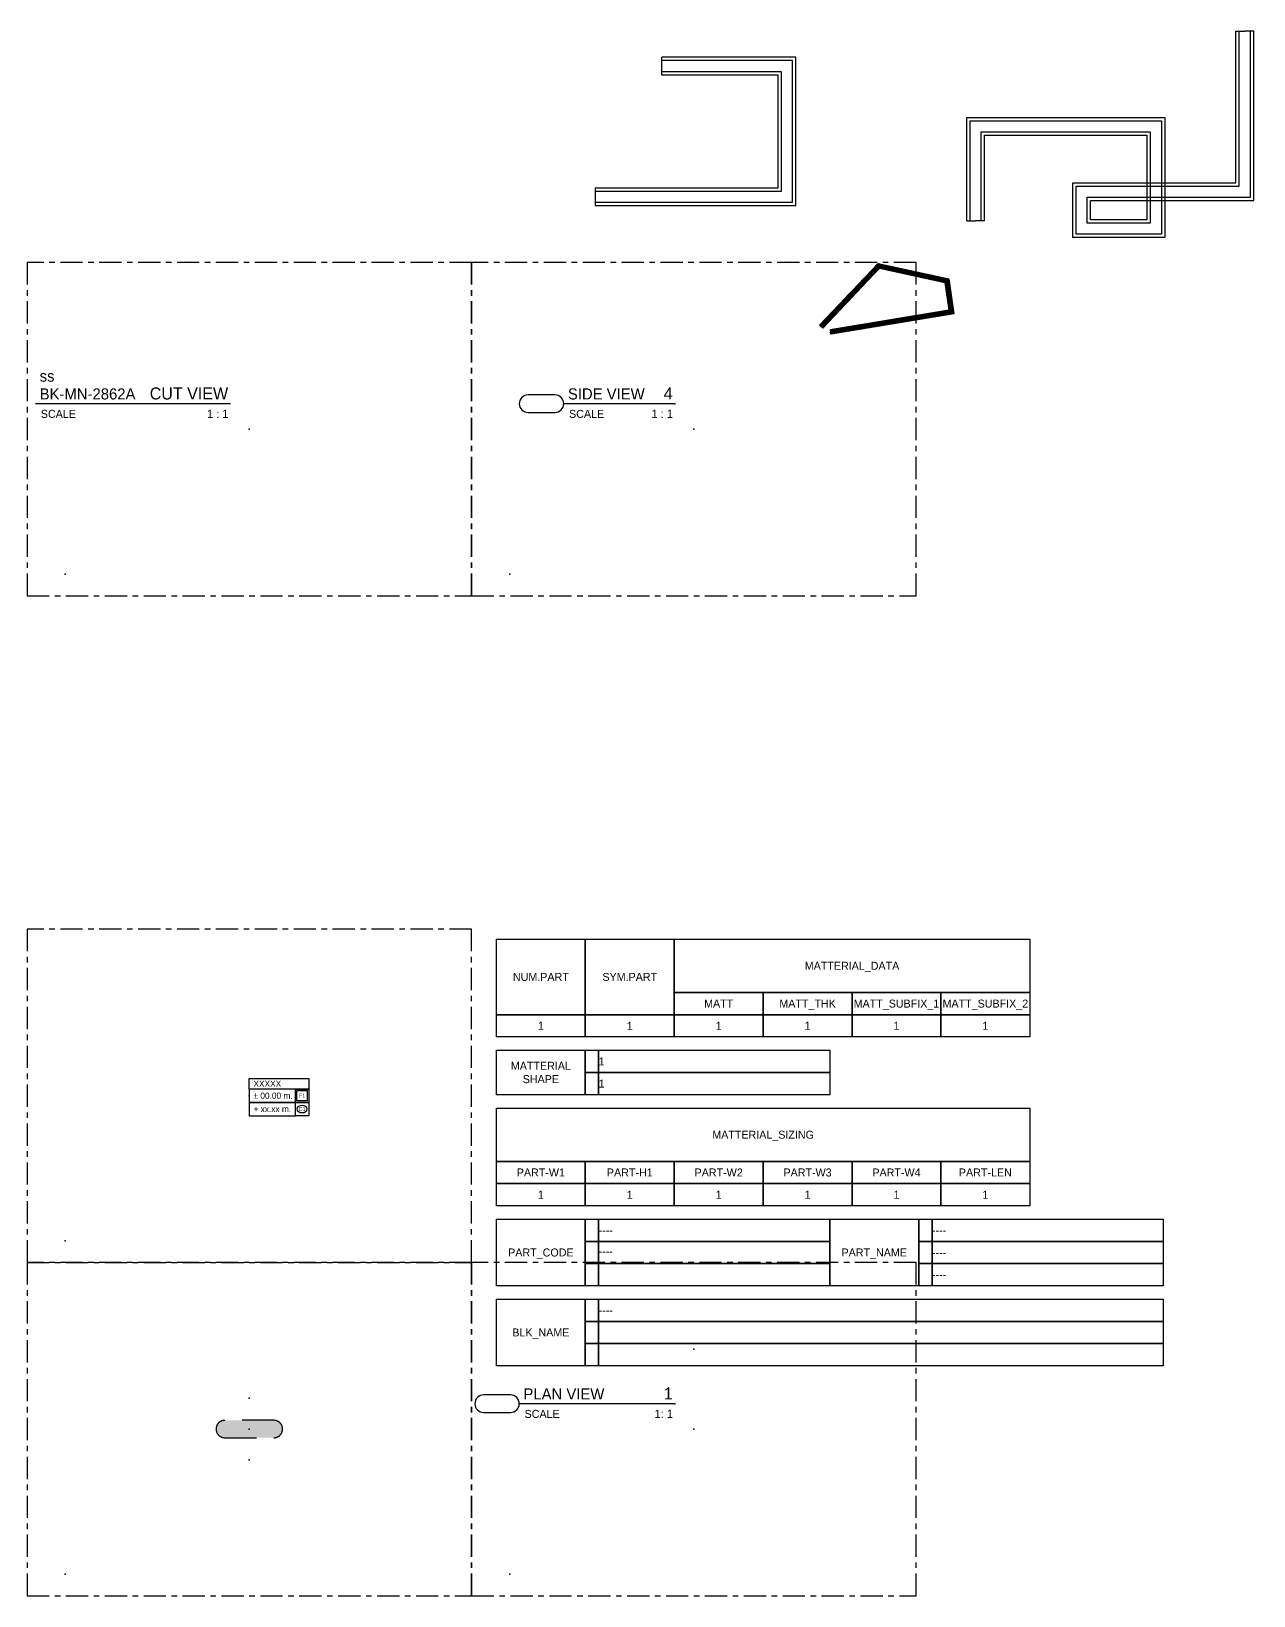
# Model space of a CAD drawing. Header units: millimetres. Extents: x -7838 to 162527, y -32093 to 60038.
# Drawn here: x 6331.3 to 6606.3, y 8519.2 to 8871.2 of the extents above; entities that cross this region are included whole.
import ezdxf
from ezdxf.enums import TextEntityAlignment as Align

# ---------------------------------------------------------------- set-up
doc = ezdxf.new("R2010")
doc.units = ezdxf.units.MM
for name, pattern in [('005_GG_TA_LINE', [13.75, 5, -1.25, 1.25, -1.25, 5]), ('BORDER2', [22.225, 6.35, -3.175, 6.35, -3.175, 0, -3.175]), ('CENTER', [2, 1.25, -0.25, 0.25, -0.25]), ('TA_GL_000.00010', [0.000275, 0.0001, -2.5e-05, 2.5e-05, -2.5e-05, 0.0001]), ('TA_HL_002.00', [13, 7.1, -5.9])]:
    doc.linetypes.add(name, pattern=pattern)
for name, color, linetype in [('000 - GRID', 8, 'CENTER'), ('000 - H A T C H', 8, 'Continuous'), ('000 - SYMBOL CON', 1, 'Continuous'), ('000 - T E X T', 4, 'Continuous'), ('002 - STRUCTURAL STEEL', 4, 'Continuous'), ('A04_TUBE SERIES', 7, 'Continuous')]:
    doc.layers.add(name, color=color, linetype=linetype)
doc.styles.add('Cetury Gothic', font='GOTHIC.TTF')
doc.styles.add('MtXpl_BrowalliaUPC', font='')
doc.styles.get("Standard").update_dxf_attribs({"font": 'arial.ttf'})
doc.styles.add('TA', font='', dxfattribs={"height": 4.5})
doc.styles.get('MtXpl_BrowalliaUPC').set_extended_font_data('BrowalliaUPC', bold=True)
doc.styles.get('TA').set_extended_font_data('Cordia New')

# ---------------------------------------------------------------- blocks, each defined once
blk = doc.blocks.new('*U93')
at = {"color": 0, "linetype": '005_GG_TA_LINE'}
blk.add_lwpolyline([(0, 0), (100, 0), (100, 75), (0, 75)], close=True, dxfattribs=at)
for p in [(50, 37.5), (8.58, 4.88)]:
    blk.add_point(p, dxfattribs=at)
blk.add_attdef('NAMEBLK', (8.58, 4.88), '', height=10, dxfattribs=at)
blk = doc.blocks.new('*U39')
for q in [(0, 1.5), (4.8, 1.5)]:
    blk.add_line((12.76, 1.5), q)
at = {"layer": '000 - SYMBOL CON', "color": 0}
blk.add_line((13.36, -1.5), (4.8, -1.5), dxfattribs=at)
for points in [[(13.36, 1.5), (0, 1.5), (0, 3.9), (13.36, 3.9)], [(10.36, 1.5), (0, 1.5), (0, -1.5), (10.36, -1.5)], [(13.36, -1.5), (10.36, -1.5), (10.36, 1.5), (13.36, 1.5)], [(10.36, -1.5), (0, -1.5), (0, -4.5), (10.36, -4.5)], [(13.36, -4.5), (10.36, -4.5), (10.36, -1.5), (13.36, -1.5)]]:
    blk.add_lwpolyline(points, close=True, dxfattribs=at)
at = {"layer": '000 - SYMBOL CON'}
blk.add_lwpolyline([(13, 1.14), (13, -1.14), (10.72, -1.14), (10.72, 1.14)], close=True, dxfattribs=at)
at = {"layer": '000 - SYMBOL CON', "extrusion": (0, 0, -1)}
blk.add_ellipse((11.86, -3), major_axis=(-1.15, 0), ratio=0.703808, start_param=-1.570796, end_param=4.712389, dxfattribs=at)
at = {"layer": '000 - T E X T', "style": 'TA'}
for tag, p in [('NAME_LOCATION', (0.93, 2.7)), ('LEVEL_FL', (0.93, 0)), ('LEVEL_CL', (0.93, -3))]:
    blk.add_attdef(tag, text='', height=1.4, dxfattribs=at).set_placement(p, align=Align.MIDDLE_LEFT)
for tag, p in [('FLOOR_SYM', (11.86, 0)), ('CEILING_SYM', (11.86, -3))]:
    blk.add_attdef(tag, text='', height=0.9, dxfattribs=at).set_placement(p, align=Align.MIDDLE_CENTER)
blk = doc.blocks.new('*U53')
at = {"color": 4}
blk.add_line((-4.26, 5.7), (-48.1, 5.7), dxfattribs=at)
blk.add_point((0, 0))
at = {"color": 4, "linetype": 'BORDER2', "style": 'Cetury Gothic'}
blk.add_text('SCALE', height=1.8, dxfattribs=at).set_placement((-46.91, 2.51))
at = {"color": 0, "style": 'TA'}
for tag, p in [('HEADING2', (-47.17, 10.65)), ('HEADING', (-47.17, 6.65))]:
    blk.add_attdef(tag, p, '', height=2.5, dxfattribs=at)
for tag, height, p in [('LO', 2.7, (-4.76, 6.65)), ('SC', 1.85, (-4.7, 2.51))]:
    blk.add_attdef(tag, text='', height=height, dxfattribs=at).set_placement(p, align=Align.RIGHT)
blk = doc.blocks.new('*U84')
at = {"layer": '000 - H A T C H', "linetype": '005_GG_TA_LINE'}
h = blk.add_hatch(color=250, dxfattribs=at)
h.dxf.hatch_style = 1
edge = h.paths.add_edge_path()
edge.add_arc((-5.52, 0), 1.96, 90, 180)
edge.add_arc((-5.52, 0), 1.96, 180, 270)
edge.add_line((-5.52, -1.96), (5.52, -1.96))
edge.add_arc((5.52, 0), 1.96, 270, 360)
edge.add_arc((5.52, 0), 1.96, 360, 450)
edge.add_line((5.52, 1.96), (-5.52, 1.96))
for p in [(0, 6.96), (0, -6.96)]:
    blk.add_point(p)
at = {"layer": '000 - SYMBOL CON', "color": 0, "linetype": 'ByBlock'}
blk.add_lwpolyline([(-5.52, 1.96, 0.414214), (-7.48, 0, 0.414214), (-5.52, -1.96), (5.52, -1.96, 0.414214), (7.48, 0, 0.414214), (5.52, 1.96)], format="xyb", close=True, dxfattribs=at)
at = {"layer": '000 - T E X T', "color": 0, "style": 'MtXpl_BrowalliaUPC'}
blk.add_attdef('NO.CODE', text='', height=2, dxfattribs=at).set_placement((0, 0), align=Align.MIDDLE_CENTER)
blk = doc.blocks.new('*U82')
at = {"color": 4}
blk.add_line((-4.26, 5.7), (-29.26, 5.7), dxfattribs=at)
for p in [(-4.26, 5.7), (0, 0)]:
    blk.add_point(p)
at = {"layer": '000 - SYMBOL CON', "color": 0, "linetype": 'ByBlock'}
blk.add_lwpolyline([(-37.3, 7.66, 0.414214), (-39.26, 5.7, 0.414214), (-37.3, 3.74), (-31.22, 3.74, 0.414214), (-29.26, 5.7, 0.414214), (-31.22, 7.66)], format="xyb", close=True, dxfattribs=at)
at = {"color": 4, "linetype": 'BORDER2', "style": 'Cetury Gothic'}
blk.add_text('SCALE', height=1.8, dxfattribs=at).set_placement((-28.07, 2.51))
at = {"color": 0, "style": 'TA'}
for tag, p in [('HEADING2', (-28.33, 10.65)), ('HEADING', (-28.33, 6.65))]:
    blk.add_attdef(tag, p, '', height=2.5, dxfattribs=at)
for tag, height, p in [('LO', 2.7, (-4.76, 6.65)), ('SC', 1.85, (-4.7, 2.51))]:
    blk.add_attdef(tag, text='', height=height, dxfattribs=at).set_placement(p, align=Align.RIGHT)
at = {"layer": '000 - T E X T', "color": 0, "style": 'MtXpl_BrowalliaUPC'}
blk.add_attdef('NO.CODE', text='', height=2, dxfattribs=at).set_placement((-34.26, 5.7), align=Align.MIDDLE_CENTER)
blk = doc.blocks.new('*U94')
at = {"layer": '002 - STRUCTURAL STEEL', "color": 0, "linetype": 'ByBlock'}
blk.add_lwpolyline([(0, 17), (20, 17), (20, 0), (0, 0)], close=True, dxfattribs=at)
blk = doc.blocks.new('*U98')
at = {"layer": '002 - STRUCTURAL STEEL', "color": 0, "linetype": 'ByBlock'}
blk.add_lwpolyline([(0, 5), (20, 5), (20, 0), (0, 0)], close=True, dxfattribs=at)
blk = doc.blocks.new('*U76')
at = {"layer": '002 - STRUCTURAL STEEL', "color": 0, "linetype": 'ByBlock'}
blk.add_lwpolyline([(0, 12), (80, 12), (80, 0), (0, 0)], close=True, dxfattribs=at)
blk = doc.blocks.new('*U74')
at = {"layer": '002 - STRUCTURAL STEEL', "color": 0, "linetype": 'ByBlock'}
blk.add_lwpolyline([(0, 10), (20, 10), (20, 0), (0, 0)], close=True, dxfattribs=at)
blk = doc.blocks.new('*U75')
at = {"layer": '002 - STRUCTURAL STEEL', "color": 0, "linetype": 'ByBlock'}
blk.add_lwpolyline([(0, 12), (120, 12), (120, 0), (0, 0)], close=True, dxfattribs=at)
blk = doc.blocks.new('*U77')
at = {"layer": '002 - STRUCTURAL STEEL', "color": 0, "linetype": 'ByBlock'}
blk.add_lwpolyline([(0, 15), (20, 15), (20, 0), (0, 0)], close=True, dxfattribs=at)
blk = doc.blocks.new('*U72')
at = {"layer": '002 - STRUCTURAL STEEL', "color": 0, "linetype": 'ByBlock'}
blk.add_lwpolyline([(0, 5), (52, 5), (52, 0), (0, 0)], close=True, dxfattribs=at)
blk = doc.blocks.new('*U73')
at = {"layer": '002 - STRUCTURAL STEEL', "color": 0, "linetype": 'ByBlock'}
blk.add_lwpolyline([(0, 5), (3, 5), (3, 0), (0, 0)], close=True, dxfattribs=at)
blk = doc.blocks.new('*U78')
at = {"layer": '002 - STRUCTURAL STEEL', "color": 0, "linetype": 'ByBlock'}
blk.add_lwpolyline([(0, 5), (127, 5), (127, 0), (0, 0)], close=True, dxfattribs=at)
blk = doc.blocks.new('LV_DATA_FROM_EXCEl_PART_DATA')
at = {"color": 0}
for name, p in [('*U94', (0, -17)), ('*U94', (20, -17)), ('*U76', (40, -12)), ('*U98', (40, -17)), ('*U98', (60, -17)), ('*U98', (80, -17)), ('*U98', (100, -17)), ('*U98', (0, -22)), ('*U98', (20, -22)), ('*U98', (40, -22)), ('*U98', (60, -22)), ('*U98', (80, -22)), ('*U98', (100, -22)), ('*U74', (0, -35)), ('*U73', (20, -30)), ('*U72', (23, -30)), ('*U73', (20, -35)), ('*U72', (23, -35)), ('*U75', (0, -50)), ('*U98', (0, -55)), ('*U98', (20, -55)), ('*U98', (40, -55)), ('*U98', (60, -55)), ('*U98', (80, -55)), ('*U98', (100, -55)), ('*U98', (0, -60)), ('*U98', (20, -60)), ('*U98', (40, -60)), ('*U98', (60, -60)), ('*U98', (80, -60)), ('*U98', (100, -60)), ('*U77', (0, -78)), ('*U73', (20, -68)), ('*U72', (23, -68)), ('*U77', (75, -78)), ('*U73', (95, -68)), ('*U72', (98, -68)), ('*U73', (20, -73)), ('*U72', (23, -73)), ('*U73', (95, -73)), ('*U72', (98, -73)), ('*U73', (20, -78)), ('*U72', (23, -78)), ('*U73', (95, -78)), ('*U72', (98, -78)), ('*U77', (0, -96)), ('*U73', (20, -86)), ('*U78', (23, -86)), ('*U73', (20, -91)), ('*U78', (23, -91)), ('*U73', (20, -96)), ('*U78', (23, -96))]:
    blk.add_blockref(name, p, dxfattribs=at)
at = {"color": 0, "style": 'TA'}
for s, p in [('MATTERIAL_DATA', (80, -6)), ('NUM.PART', (10, -8.5)), ('SYM.PART', (30, -8.5)), ('MATT', (50, -14.5)), ('MATT_THK', (70, -14.5)), ('MATT_SUBFIX_1', (90, -14.5)), ('MATT_SUBFIX_2', (110, -14.5)), ('MATTERIAL', (10, -28.5)), ('SHAPE', (10, -31.5)), ('MATTERIAL_SIZING', (60, -44)), ('PART-W1', (10, -52.5)), ('PART-H1', (30, -52.5)), ('PART-W2', (50, -52.5)), ('PART-W3', (70, -52.5)), ('PART-W4', (90, -52.5)), ('PART-LEN', (110, -52.5)), ('PART_CODE', (10, -70.5)), ('PART_NAME', (85, -70.5)), ('BLK_NAME', (10, -88.5))]:
    blk.add_text(s, height=1.8, dxfattribs=at).set_placement(p, align=Align.MIDDLE_CENTER)
for tag, p in [('NUM.PART_VALUE', (10, -19.5)), ('SYM.PART_VALUE', (30, -19.5)), ('MATT_VALUE', (50, -19.5)), ('MATT_THK_VALUE', (70, -19.5)), ('MATT_SUBFIX_1_VALUE', (90, -19.5)), ('MATT_SUBFIX_2_VALUE', (110, -19.5)), ('PART-W1_VALUE', (10, -57.5)), ('PART-H1_VALUE', (30, -57.5)), ('PART-W2_VALUE', (50, -57.5)), ('PART-W3_VALUE', (70, -57.5)), ('PART-W4_VALUE', (90, -57.5)), ('PART-LEN_VALUE', (110, -57.5))]:
    blk.add_attdef(tag, text='', height=1.8, dxfattribs=at).set_placement(p, align=Align.MIDDLE_CENTER)
for tag, p in [('MATTERIAL_SHPAE_VALUE_1', (23, -27.5)), ('MATTERIAL_SHPAE_VALUE_2', (23, -32.5)), ('CODE_VALUE_1', (23, -65.5)), ('PART_NAME_VALUE_1', (98, -65.5)), ('CODE_VALUE_2', (23, -70.2)), ('PART_NAME_VALUE_2', (98, -70.5)), ('PART_NAME_VALUE_3', (98, -75.5)), ('BLK_NAME_VAL_VALUE', (23, -83.5))]:
    blk.add_attdef(tag, text='', height=1.8, dxfattribs=at).set_placement(p, align=Align.MIDDLE_LEFT)
blk = doc.blocks.new('*U90')
at = {"color": 4}
blk.add_line((-4.26, 5.7), (-39.26, 5.7), dxfattribs=at)
at = {"linetype": 'TA_GL_000.00010'}
blk.add_point((0, 18), dxfattribs=at)
for p in [(-4.26, 5.7), (0, 0)]:
    blk.add_point(p)
at = {"layer": '000 - SYMBOL CON', "color": 0, "linetype": 'ByBlock'}
blk.add_lwpolyline([(-47.3, 7.66, 0.414214), (-49.26, 5.7, 0.414214), (-47.3, 3.74), (-41.22, 3.74, 0.414214), (-39.26, 5.7, 0.414214), (-41.22, 7.66)], format="xyb", close=True, dxfattribs=at)
at = {"color": 4, "linetype": 'BORDER2', "style": 'Cetury Gothic'}
blk.add_text('SCALE', height=1.8, dxfattribs=at).set_placement((-38.07, 2.51))
at = {"color": 0, "style": 'TA'}
for tag, p in [('HEADING2', (-38.33, 10.65)), ('HEADING', (-38.33, 6.65))]:
    blk.add_attdef(tag, p, '', height=2.5, dxfattribs=at)
for tag, height, p in [('LO', 2.7, (-4.76, 6.65)), ('SC', 1.85, (-4.7, 2.51))]:
    blk.add_attdef(tag, text='', height=height, dxfattribs=at).set_placement(p, align=Align.RIGHT)
at = {"layer": '000 - T E X T', "color": 0, "style": 'MtXpl_BrowalliaUPC'}
blk.add_attdef('NO.CODE', text='', height=2, dxfattribs=at).set_placement((-44.26, 5.7), align=Align.MIDDLE_CENTER)

msp = doc.modelspace()

# ---------------------------------------------------------------- hatches: boundary and pattern name
at = {"layer": '000 - H A T C H', "linetype": 'ByBlock'}
h = msp.add_hatch(dxfattribs=at)
h.set_pattern_fill('ANSI31', color=256)
h.set_pattern_definition([(45, (-19629.48852, 28778.21898), (-0.08838834765, 0.08838834765), [])])
h.paths.add_polyline_path([(6508.66363, 8805.07195), (6509.3893, 8804.3839), (6522.15161, 8817.84389), (6536.86195, 8814.63642), (6537.72725, 8808.43771), (6511.04678, 8804.00494), (6511.21068, 8803.01846), (6538.85236, 8807.61093), (6537.75598, 8815.46498), (6521.81384, 8818.94103)])

# ---------------------------------------------------------------- linework, layer by layer
at = {"color": 3}
for p, q in [((6602.32956, 8837.08213), (6602.32956, 8871.173)), ((6602.32956, 8871.173), (6604.32956, 8871.173)), ((6606.32956, 8871.173), (6604.32956, 8871.173)), ((6606.32956, 8833.08213), (6606.32956, 8871.173)), ((6503.31636, 8865.32564), (6473.17339, 8865.32564)), ((6503.31636, 8831.97734), (6503.31636, 8865.32564)), ((6499.31636, 8861.32564), (6473.17339, 8861.32564)), ((6499.31636, 8835.97734), (6499.31636, 8861.32564)), ((6541.75915, 8828.51283), (6541.75915, 8851.79895)), ((6541.75915, 8851.79895), (6586.30169, 8851.79895)), ((6586.30169, 8851.79895), (6586.30169, 8824.78706)), ((6545.75915, 8828.51283), (6545.75915, 8847.79895)), ((6545.75915, 8847.79895), (6582.30169, 8847.79895)), ((6582.30169, 8847.79895), (6582.30169, 8828.78706)), ((6458.16445, 8835.97734), (6499.31636, 8835.97734)), ((6565.61457, 8824.78706), (6565.61457, 8837.08213)), ((6565.61457, 8837.08213), (6602.32956, 8837.08213)), ((6458.16445, 8831.97734), (6503.31636, 8831.97734)), ((6569.61457, 8828.78706), (6569.61457, 8833.08213)), ((6569.61457, 8833.08213), (6606.32956, 8833.08213)), ((6541.75915, 8828.51283), (6543.75915, 8828.51283)), ((6545.75915, 8828.51283), (6543.75915, 8828.51283)), ((6582.30169, 8828.78706), (6569.61457, 8828.78706)), ((6586.30169, 8824.78706), (6565.61457, 8824.78706))]:
    msp.add_line(p, q, dxfattribs=at)
at = {"color": 1}
for p, q in [((6603.07956, 8836.33213), (6603.07956, 8871.173)), ((6605.57956, 8833.83213), (6605.57956, 8871.173)), ((6502.56636, 8864.57564), (6473.17339, 8864.57564)), ((6502.56636, 8832.72734), (6502.56636, 8864.57564)), ((6500.06636, 8862.07564), (6473.17339, 8862.07564)), ((6500.06636, 8835.22734), (6500.06636, 8862.07564)), ((6542.50915, 8828.51283), (6542.50915, 8851.04895)), ((6542.50915, 8851.04895), (6585.55169, 8851.04895)), ((6585.55169, 8851.04895), (6585.55169, 8825.53706)), ((6545.00915, 8828.51283), (6545.00915, 8848.54895)), ((6545.00915, 8848.54895), (6583.05169, 8848.54895)), ((6583.05169, 8848.54895), (6583.05169, 8828.03706)), ((6458.16445, 8835.22734), (6500.06636, 8835.22734)), ((6566.36457, 8825.53706), (6566.36457, 8836.33213)), ((6566.36457, 8836.33213), (6603.07956, 8836.33213)), ((6458.16445, 8832.72734), (6502.56636, 8832.72734)), ((6568.86457, 8828.03706), (6568.86457, 8833.83213)), ((6568.86457, 8833.83213), (6605.57956, 8833.83213)), ((6583.05169, 8828.03706), (6568.86457, 8828.03706)), ((6585.55169, 8825.53706), (6566.36457, 8825.53706))]:
    msp.add_line(p, q, dxfattribs=at)
at = {"color": 3, "linetype": 'Continuous'}
for p, q in [((6473.17339, 8861.32564), (6473.17339, 8865.32564)), ((6458.16445, 8835.97734), (6458.16445, 8831.97734))]:
    msp.add_line(p, q, dxfattribs=at)
at = {"color": 0}
for p, q in [((6508.66363, 8805.07195), (6521.81384, 8818.94103)), ((6509.3893, 8804.3839), (6522.15161, 8817.84389)), ((6521.81384, 8818.94103), (6537.75598, 8815.46498)), ((6522.15161, 8817.84389), (6536.86195, 8814.63642)), ((6536.86195, 8814.63642), (6537.72725, 8808.43771)), ((6537.75598, 8815.46498), (6538.85236, 8807.61093)), ((6537.72725, 8808.43771), (6511.04678, 8804.00494)), ((6538.85236, 8807.61093), (6511.21068, 8803.01846)), ((6508.66363, 8805.07195), (6509.02647, 8804.72792)), ((6509.3893, 8804.3839), (6509.02647, 8804.72792)), ((6511.04678, 8804.00494), (6511.12873, 8803.5117)), ((6511.21068, 8803.01846), (6511.12873, 8803.5117))]:
    msp.add_line(p, q, dxfattribs=at)
at = {"layer": 'A04_TUBE SERIES', "color": 3}
msp.add_point((6480.36857, 8574.68052), dxfattribs=at)

# ---------------------------------------------------------------- block references
at = {"layer": '000 - GRID', "linetype": '005_GG_TA_LINE'}
for p in [(6330.36857, 8744.18052), (6430.36857, 8744.18052), (6330.36857, 8594.18052), (6330.36857, 8519.18052), (6430.36857, 8519.18052)]:
    msp.add_blockref('*U93', p, dxfattribs=at)
at = {"layer": '000 - SYMBOL CON'}
msp.add_blockref('*U39', (6380.36857, 8631.68052), dxfattribs=at).add_auto_attribs({'CEILING_SYM': 'C1', 'LEVEL_CL': '+ xx.xx m.', 'FLOOR_SYM': 'F1', 'NAME_LOCATION': 'XXXXX', 'LEVEL_FL': '%%p 00.00 m.'})
at = {"layer": '000 - SYMBOL CON', "color": 2, "linetype": 'TA_HL_002.00'}
msp.add_blockref('*U84', (6380.36857, 8556.68052), dxfattribs=at)
at = {"layer": '000 - T E X T'}
for name, p, values in [('*U53', (6380.36857, 8781.68052), {'HEADING': 'BK-MN-2862A', 'HEADING2': 'ss', 'LO': 'CUT VIEW', 'SC': '1 : 1'}), ('*U82', (6480.36857, 8781.68052), {'HEADING': 'SIDE VIEW', 'LO': '4', 'SC': '1 : 1'}), ('*U90', (6480.36857, 8556.68052), {'HEADING': 'PLAN VIEW', 'LO': '1', 'SC': '1: 1'})]:
    msp.add_blockref(name, p, dxfattribs=at).add_auto_attribs(values)
at = {"layer": 'A04_TUBE SERIES', "color": 3}
msp.add_blockref('LV_DATA_FROM_EXCEl_PART_DATA', (6435.95984, 8666.90563), dxfattribs=at).add_auto_attribs({'NUM.PART_VALUE': '1', 'SYM.PART_VALUE': '1', 'MATT_VALUE': '1', 'MATT_THK_VALUE': '1', 'MATT_SUBFIX_1_VALUE': '1', 'MATT_SUBFIX_2_VALUE': '1', 'MATTERIAL_SHPAE_VALUE_1': '1', 'MATTERIAL_SHPAE_VALUE_2': '1', 'PART-W1_VALUE': '1', 'PART-H1_VALUE': '1', 'PART-W2_VALUE': '1', 'PART-W3_VALUE': '1', 'PART-W4_VALUE': '1', 'PART-LEN_VALUE': '1', 'CODE_VALUE_1': '----', 'CODE_VALUE_2': '----', 'PART_NAME_VALUE_1': '----', 'PART_NAME_VALUE_2': '----', 'PART_NAME_VALUE_3': '----', 'BLK_NAME_VAL_VALUE': '----'})

doc.saveas('drawing.dxf')
